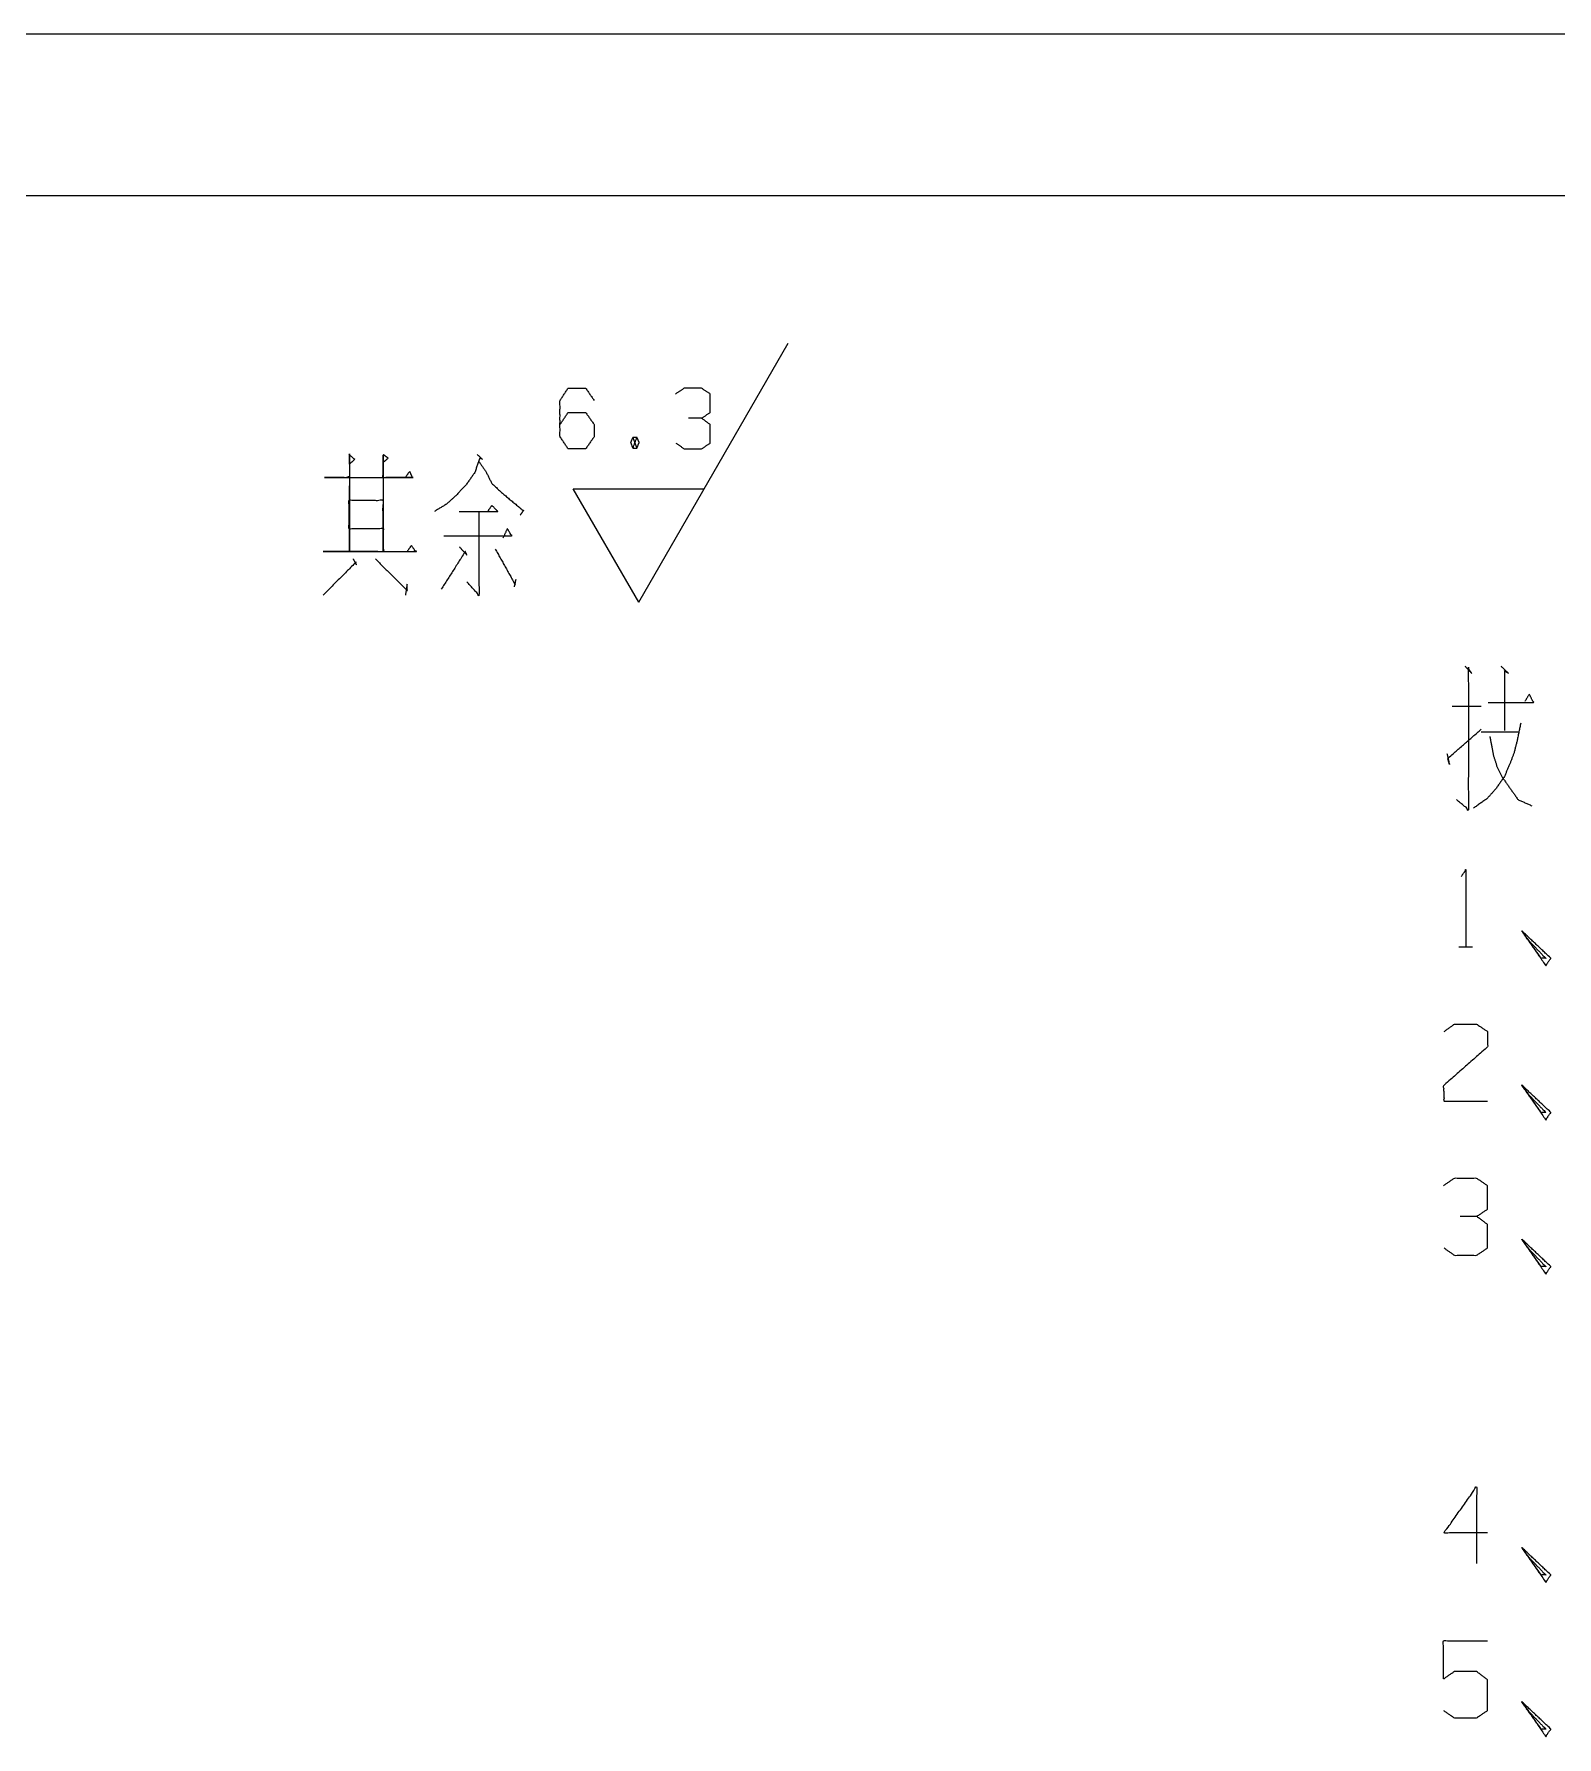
# Model space of a CAD drawing. Header units: millimetres. Extents: x 0 to 420, y 0 to 297.
# Drawn here: x 326.6 to 373.6, y 244.4 to 297 of the extents above; entities that cross this region are included whole.
import ezdxf

# ---------------------------------------------------------------- set-up
doc = ezdxf.new("R2010")
doc.units = ezdxf.units.MM
doc.layers.add('101', color=7, linetype='Continuous', true_color=0xffffff)

msp = doc.modelspace()

# ---------------------------------------------------------------- linework, layer by layer
at = {"layer": '101', "color": 133, "linetype": 'Continuous', "lineweight": 18}
for p, q in [((420, 297), (0, 297)), ((415, 292), (25, 292))]:
    msp.add_line(p, q, dxfattribs=at)
at = {"layer": '101', "color": 43, "linetype": 'Continuous', "lineweight": 18}
for p, q in [((345.265, 279.451), (349.881, 287.451)), ((345.084, 284.541), (345.21, 284.206)), ((343.245, 282.951), (347.284, 282.951)), ((345.265, 279.451), (343.245, 282.951))]:
    msp.add_line(p, q, dxfattribs=at)
at = {"layer": '101', "color": 72, "linetype": 'Continuous', "lineweight": 18}
for p, q in [((370.403, 276.235), (371.305, 276.235)), ((371.305, 275.448), (372.445, 275.448)), ((370.616, 268.798), (371.04, 268.798))]:
    msp.add_line(p, q, dxfattribs=at)
at = {"layer": '101', "color": 43, "linetype": 'Continuous', "lineweight": 18}
for points, knots in [([(342.833, 284.935), (343.083, 285.309), (343.626, 285.309), (343.89, 284.935), (343.89, 284.561), (343.626, 284.187), (343.083, 284.187), (342.833, 284.561), (342.833, 285.683), (343.083, 286.057), (343.626, 286.057), (343.89, 285.683)], [0, 0, 0.076963, 0.169763, 0.248074, 0.312018, 0.39033, 0.48313, 0.560092, 0.751926, 0.828889, 0.921689, 1, 1]), ([(347.211, 285.132), (347.475, 285.309), (347.475, 285.88), (347.211, 286.057), (346.668, 286.057), (346.404, 285.88)], [0, 0, 0.153872, 0.429849, 0.583721, 0.846128, 1, 1]), ([(346.418, 284.364), (346.668, 284.187), (347.211, 284.187), (347.475, 284.364), (347.475, 284.935), (347.211, 285.132), (346.807, 285.132)], [0, 0, 0.12412, 0.343693, 0.472448, 0.703377, 0.836727, 1, 1]), ([(345.084, 284.206), (345.21, 284.206), (345.279, 284.383), (345.21, 284.541), (345.084, 284.541), (345.015, 284.383), (345.084, 284.206), (345.21, 284.541)], [0, 0, 0.093983, 0.236792, 0.365957, 0.45994, 0.589105, 0.731914, 1, 1])]:
    msp.add_open_spline(points, degree=1, knots=knots, dxfattribs=at)
at = {"layer": '101', "color": 72, "linetype": 'Continuous', "lineweight": 18}
for points, knots in [([(336.305, 284.013), (336.49, 283.863), (336.331, 283.713), (336.331, 284.013), (336.331, 281.013), (336.331, 283.301), (335.562, 283.301), (338.293, 283.301), (337.365, 283.301), (337.365, 283.976), (337.365, 281.013), (337.365, 282.588), (336.305, 282.588), (336.305, 281.726), (337.365, 281.726), (337.365, 281.013), (335.509, 281.013), (338.373, 281.013), (338.24, 281.201), (338.107, 281.013)], [0, 0, 0.009717, 0.01862, 0.030836, 0.152989, 0.24613, 0.277436, 0.388627, 0.426411, 0.453896, 0.574522, 0.638652, 0.681834, 0.716953, 0.760134, 0.789145, 0.864711, 0.9813, 0.99065, 1, 1]), ([(337.392, 283.788), (337.524, 283.901), (337.365, 284.013)], [0, 0, 0.471535, 1, 1]), ([(340.276, 284.013), (340.435, 283.863), (340.356, 283.901), (340.197, 283.451), (339.931, 283.076), (339.613, 282.738), (339.322, 282.476), (338.95, 282.251)], [0, 0, 0.086309, 0.12102, 0.309421, 0.490705, 0.673783, 0.828666, 1, 1]), ([(340.329, 283.788), (340.541, 283.488), (340.727, 283.113), (341.098, 282.776), (341.549, 282.401), (341.681, 282.288), (341.708, 282.288), (341.602, 282.138)], [0, 0, 0.16272, 0.348027, 0.570218, 0.82989, 0.906889, 0.918635, 1, 1]), ([(338.054, 283.301), (338.187, 283.488), (338.267, 283.301)], [0, 0, 0.529971, 1, 1]), ([(339.719, 282.251), (340.912, 282.251), (340.727, 282.438), (340.594, 282.251)], [0, 0, 0.707431, 0.863851, 1, 1]), ([(340.329, 282.251), (340.329, 279.663), (339.958, 280.076)], [0, 0, 0.823415, 1, 1]), ([(339.242, 281.501), (341.337, 281.501), (341.204, 281.726), (341.071, 281.426)], [0, 0, 0.780475, 0.877786, 1, 1]), ([(339.719, 281.163), (339.958, 280.901), (339.905, 281.013), (339.163, 279.851)], [0, 0, 0.190889, 0.257814, 1, 1]), ([(340.833, 281.088), (341.443, 280.001), (341.469, 280.151), (341.416, 279.926)], [0, 0, 0.764772, 0.858208, 1, 1]), ([(336.437, 280.788), (336.543, 280.601), (336.517, 280.676), (335.509, 279.663)], [0, 0, 0.125001, 0.171159, 1, 1]), ([(337.127, 280.788), (338.107, 279.813), (338.107, 280.001), (338.054, 279.663)], [0, 0, 0.723289, 0.821343, 1, 1]), ([(370.801, 277.473), (371.013, 277.248), (370.907, 277.398), (370.907, 273.048), (370.536, 273.348)], [0, 0, 0.058118, 0.092648, 0.910296, 1, 1]), ([(371.915, 277.473), (372.153, 277.248), (372.021, 277.323), (372.021, 275.485)], [0, 0, 0.141502, 0.20722, 1, 1]), ([(371.517, 276.348), (372.922, 276.348), (372.79, 276.61), (372.657, 276.385)], [0, 0, 0.716786, 0.866795, 1, 1]), ([(372.524, 275.71), (372.418, 275.185), (372.312, 274.773), (372.18, 274.435), (372.021, 274.06), (371.756, 273.685), (371.49, 273.385), (371.066, 273.085)], [0, 0, 0.172181, 0.309102, 0.425674, 0.556629, 0.704264, 0.832974, 1, 1]), ([(370.244, 274.773), (370.324, 274.435), (370.271, 274.623), (371.305, 275.523)], [0, 0, 0.181318, 0.283205, 1, 1]), ([(371.57, 275.298), (371.623, 275.035), (371.676, 274.735), (371.782, 274.398), (371.941, 274.06), (372.445, 273.348), (372.869, 273.16)], [0, 0, 0.101602, 0.217193, 0.351409, 0.492973, 0.824035, 1, 1]), ([(370.686, 270.973), (370.828, 271.173), (370.828, 268.798)], [0, 0, 0.093489, 1, 1]), ([(372.698, 269.073), (373.299, 268.448), (373.157, 268.448), (372.556, 269.298), (373.299, 268.223), (373.458, 268.448), (372.556, 269.298)], [0, 0, 0.178026, 0.207064, 0.420797, 0.689032, 0.745609, 1, 1]), ([(370.156, 266.185), (370.474, 266.41), (371.163, 266.41), (371.499, 266.185), (371.499, 265.71), (370.138, 264.51), (370.156, 264.035), (371.499, 264.035)], [0, 0, 0.069688, 0.192972, 0.265272, 0.350227, 0.67474, 0.759754, 1, 1]), ([(372.698, 264.31), (373.299, 263.685), (373.157, 263.685), (372.556, 264.535), (373.299, 263.46), (373.458, 263.685), (372.556, 264.535)], [0, 0, 0.178026, 0.207064, 0.420797, 0.689032, 0.745609, 1, 1]), ([(371.163, 260.473), (371.499, 260.698), (371.499, 261.423), (371.163, 261.648), (370.474, 261.648), (370.138, 261.423)], [0, 0, 0.153882, 0.429856, 0.583738, 0.846131, 1, 1]), ([(370.156, 259.498), (370.474, 259.273), (371.163, 259.273), (371.499, 259.498), (371.499, 260.223), (371.163, 260.473), (370.651, 260.473)], [0, 0, 0.124113, 0.343679, 0.472445, 0.703376, 0.836741, 1, 1]), ([(372.698, 259.548), (373.299, 258.923), (373.157, 258.923), (372.556, 259.773), (373.299, 258.698), (373.458, 258.923), (372.556, 259.773)], [0, 0, 0.178026, 0.207064, 0.420797, 0.689032, 0.745609, 1, 1]), ([(371.499, 250.698), (370.156, 250.698), (371.163, 252.123), (371.163, 249.748)], [0, 0, 0.245869, 0.565293, 1, 1]), ([(372.698, 250.023), (373.299, 249.398), (373.157, 249.398), (372.556, 250.248), (373.299, 249.173), (373.458, 249.398), (372.556, 250.248)], [0, 0, 0.178026, 0.207064, 0.420797, 0.689032, 0.745609, 1, 1]), ([(370.138, 245.21), (370.474, 244.985), (371.163, 244.985), (371.499, 245.21), (371.499, 246.16), (371.163, 246.41), (370.474, 246.41), (370.138, 246.185), (370.138, 247.36), (371.499, 247.36)], [0, 0, 0.062226, 0.168341, 0.230572, 0.376815, 0.441269, 0.547383, 0.609609, 0.790489, 1, 1]), ([(372.698, 245.26), (373.299, 244.635), (373.157, 244.635), (372.556, 245.485), (373.299, 244.41), (373.458, 244.635), (372.556, 245.485)], [0, 0, 0.178026, 0.207064, 0.420797, 0.689032, 0.745609, 1, 1])]:
    msp.add_open_spline(points, degree=1, knots=knots, dxfattribs=at)

doc.saveas('drawing.dxf')
